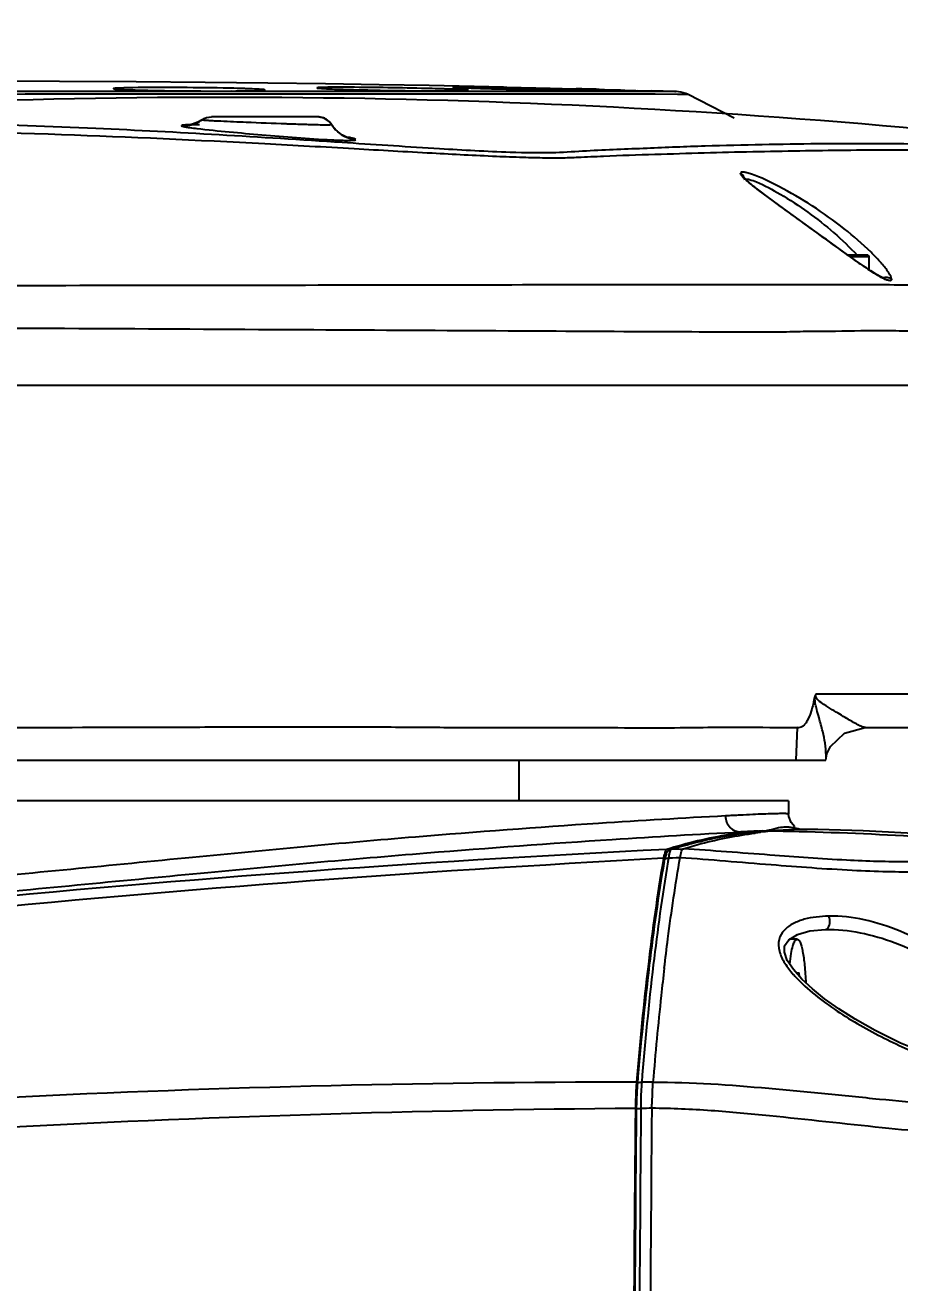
# Model space of a CAD drawing. Header units: millimetres. Extents: x 5828 to 6704, y 123 to 421.
# Drawn here: x 6607.26 to 6610.84, y 236.09 to 241.24 of the extents above; entities that cross this region are included whole.
import ezdxf

# ---------------------------------------------------------------- set-up
doc = ezdxf.new("R2010")
doc.units = ezdxf.units.MM
for name, color, linetype in [('外形图', 7, 'Continuous'), ('尺寸标注', 7, 'Continuous'), ('运动范围', 7, 'Continuous')]:
    doc.layers.add(name, color=color, linetype=linetype)
doc.styles.add('微软雅黑', font='msyh.ttc', dxfattribs={"height": 1.5})
doc.dimstyles.new('尺寸标注_1_15比例', dxfattribs={"dimtxt": 1.5, "dimasz": 1.25, "dimexe": 0.5, "dimexo": 0.4, "dimgap": 0.5, "dimtad": 1, "dimdec": 1, "dimlfac": 15, "dimdsep": 46, "dimtxsty": '微软雅黑', "dimcen": 0.09, "dimadec": 0, "dimazin": 0, "dimtp": 0.01, "dimtm": 0.01, "dimtfac": 1, "dimtdec": 1, "dimtofl": 0, "dimtmove": 0, "dimatfit": 3, "dimfxl": 1, "dimtolj": 1, "dimarcsym": 0})

# ---------------------------------------------------------------- blocks, each defined once
blk = doc.blocks.new('*D964')
at = {"layer": 'Defpoints', "color": 0}
for p in [(6599.8696, 245.0776), (6642.7754, 240.6831), (6560.7519, 234.3658), (6606.9481, 234.3718), (6651.9644, 234.3658)]:
    blk.add_point(p, dxfattribs=at)
at = {"layer": '尺寸标注', "color": 0, "lineweight": -2}
blk.add_arc((6606.914, 234.3658), 12.8206, 15.57922, 174.41148, dxfattribs=at)
at = {"layer": '尺寸标注', "color": 0}
for points in [[(6619.0604, 237.7629), (6619.4668, 237.8551), (6619.5402, 236.59)], [(6593.9463, 235.6245), (6594.3625, 235.6042), (6594.0935, 234.3658)]]:
    blk.add_solid(points, dxfattribs=at)
at = {"layer": '尺寸标注', "color": 0, "insert": (6607.3758, 248.4579), "char_height": 1.5, "attachment_point": 5, "rotation": 358.1233, "style": '微软雅黑'}
blk.add_mtext('\\A1;-\\A1;170%%d', dxfattribs=at)

msp = doc.modelspace()

# ---------------------------------------------------------------- linework, layer by layer
at = {"layer": '外形图'}
for p, q in [((6608.4583, 240.9688), (6606.0645, 240.9688)), ((6607.3995, 241.0106), (6607.0485, 241.0114)), ((6607.8284, 240.973), (6607.8426, 240.9728)), ((6608.0236, 240.9713), (6608.0324, 240.9713)), ((6608.8713, 240.9688), (6608.2122, 240.9688)), ((6608.708, 240.9973), (6608.4876, 241.0006)), ((6608.6161, 240.9768), (6608.626, 240.9765)), ((6609.6148, 240.9689), (6608.8647, 240.9688)), ((6608.8652, 240.9723), (6608.8705, 240.9722)), ((6608.9123, 240.9816), (6608.9009, 240.9819)), ((6608.9477, 240.9717), (6608.9608, 240.9716)), ((6609.0639, 240.9841), (6609.072, 240.9838)), ((6609.2165, 240.9877), (6609.097, 240.9902)), ((6609.1828, 240.9861), (6609.1787, 240.9862)), ((6609.1821, 240.9803), (6609.2008, 240.9798)), ((6609.1999, 240.9858), (6609.1828, 240.9861)), ((6609.2048, 240.9879), (6609.2095, 240.9879)), ((6609.2165, 240.9877), (6609.2312, 240.9874)), ((6609.2165, 240.9877), (6609.2312, 240.9874)), ((6609.4226, 240.9746), (6609.4572, 240.9739)), ((6609.4578, 240.9798), (6609.438, 240.9803)), ((6609.4561, 240.9819), (6609.5148, 240.9804)), ((6609.4572, 240.9739), (6609.4703, 240.9737)), ((6609.5181, 240.9729), (6609.5412, 240.9726)), ((6609.6086, 240.978), (6609.6306, 240.9774)), ((6609.9216, 240.969), (6609.6148, 240.9689)), ((6609.6306, 240.9774), (6609.6537, 240.9768)), ((6609.6519, 240.9768), (6609.6961, 240.9757)), ((6609.6537, 240.9768), (6609.6961, 240.9757)), ((6609.6961, 240.9757), (6609.7135, 240.9752)), ((6609.7118, 240.9752), (6609.8058, 240.9726)), ((6609.7638, 240.9738), (6609.8222, 240.9722)), ((6609.9216, 240.969), (6609.8222, 240.9722)), ((6609.8222, 240.9722), (6609.8248, 240.9721)), ((6609.9185, 240.969), (6609.9216, 240.969)), ((6607.2586, 240.9579), (6606.811, 240.9574)), ((6607.7059, 240.9582), (6607.645, 240.9582)), ((6607.7343, 240.9583), (6607.7059, 240.9582)), ((6607.7954, 240.9583), (6607.7343, 240.9583)), ((6607.8311, 240.9583), (6607.7954, 240.9583)), ((6608.0354, 240.9584), (6607.8311, 240.9583)), ((6608.0702, 240.9585), (6608.0354, 240.9584)), ((6608.2421, 240.9585), (6608.0671, 240.9584)), ((6608.6613, 240.9586), (6608.2403, 240.9585)), ((6608.8714, 240.9586), (6608.5476, 240.9586)), ((6609.076, 240.9586), (6608.6613, 240.9586)), ((6608.9061, 240.9586), (6608.8714, 240.9586)), ((6609.4131, 240.9585), (6609.073, 240.9586)), ((6609.1905, 240.9586), (6609.076, 240.9586)), ((6609.6525, 240.9583), (6609.3782, 240.9585)), ((6609.524, 240.9584), (6609.426, 240.9585)), ((6609.838, 240.9579), (6609.6515, 240.9583)), ((6609.7203, 240.9582), (6609.6525, 240.9583)), ((6609.8253, 240.9579), (6609.7203, 240.9582)), ((6609.9475, 240.9574), (6609.838, 240.9579)), ((6609.9293, 240.9576), (6609.838, 240.9579)), ((6609.9475, 240.9574), (6609.9293, 240.9576)), ((6609.9728, 240.957), (6609.9475, 240.9574)), ((6609.9729, 240.9569), (6609.9475, 240.9574)), ((6610.1614, 240.8601), (6609.9728, 240.9569)), ((6608.4559, 240.8658), (6608.0215, 240.8658)), ((6607.9833, 240.8538), (6607.9833, 240.8537)), ((6608.3277, 240.8378), (6608.3306, 240.8377)), ((6608.5125, 240.8345), (6608.5124, 240.8346)), ((6608.5562, 240.7617), (6608.578, 240.7602)), ((6610.7081, 240.2991), (6610.6281, 240.2991)), ((6610.7148, 240.2925), (6610.6375, 240.2925)), ((6610.7148, 240.2391), (6610.7148, 240.2925)), ((6610.7777, 240.1776), (6610.7506, 240.1778)), ((6610.778, 240.1775), (6610.7509, 240.1777)), ((6610.7056, 239.7658), (6603.4036, 239.7658)), ((6610.4021, 239.7658), (6610.2192, 239.7658)), ((6610.7056, 239.7658), (6610.5493, 239.7658)), ((6611.5277, 238.5018), (6610.4958, 238.5018)), ((6610.8305, 238.5017), (6610.4958, 238.5018)), ((6610.4159, 238.2325), (6610.4204, 238.3654)), ((6610.6972, 238.3658), (6611.3989, 238.3658)), ((6610.5372, 238.2325), (6610.5375, 238.2397)), ((6606.2181, 238.2325), (6610.5373, 238.2325)), ((6609.2814, 238.0658), (6609.2814, 238.2325)), ((6610.3832, 238.0658), (6603.513, 238.0658)), ((6610.3832, 238.0658), (6610.3841, 238.0109)), ((6610.2451, 237.9376), (6610.2665, 237.9403)), ((6610.2451, 237.9382), (6610.2665, 237.9403)), ((6610.2653, 237.9402), (6610.2665, 237.9403)), ((6610.2659, 237.9356), (6610.2671, 237.9358)), ((6610.2665, 237.9403), (6610.3627, 237.9462)), ((6610.3099, 237.9415), (6610.2665, 237.9403)), ((6610.2677, 237.9365), (6610.2689, 237.9367)), ((6610.2769, 237.9422), (6610.2919, 237.9432)), ((6610.3736, 237.946), (6610.3623, 237.9454)), ((6610.3627, 237.9462), (6610.3739, 237.9466)), ((6610.3739, 237.9457), (6610.3628, 237.9449)), ((6610.4525, 237.9483), (6610.4184, 237.9478)), ((6610.4375, 237.9482), (6610.4186, 237.9478)), ((6610.4527, 237.9484), (6610.4375, 237.9482)), ((6609.872, 237.8303), (6609.8705, 237.8213)), ((6609.8989, 237.8705), (6609.8855, 237.8663)), ((6609.8989, 237.87), (6609.8855, 237.8663)), ((6609.8918, 237.8183), (6609.894, 237.8314)), ((6609.894, 237.8316), (6609.9399, 237.8339)), ((6609.8999, 237.8663), (6609.905, 237.8672)), ((6609.905, 237.8672), (6609.9533, 237.8696)), ((6609.8742, 237.8171), (6609.8747, 237.8201)), ((6609.8743, 237.8169), (6609.8747, 237.8201)), ((6609.8913, 237.8152), (6609.8918, 237.8183)), ((6609.8914, 237.8143), (6609.8919, 237.8175)), ((6610.4191, 237.4991), (6610.3882, 237.4991)), ((6610.4156, 237.3611), (6610.4277, 237.3611)), ((6610.4291, 237.3458), (6610.4277, 237.3611)), ((6609.7646, 236.905), (6609.7648, 236.9066)), ((6609.7648, 236.9066), (6609.7648, 236.9066))]:
    msp.add_line(p, q, dxfattribs=at)
for points in [[(6608.4876, 241.0006), (6608.2519, 241.0038), (6607.9959, 241.0065), (6607.7132, 241.0089), (6607.3995, 241.0106)], [(6609.097, 240.9902), (6608.9125, 240.9937), (6608.708, 240.9973)], [(6609.9729, 240.9569), (6609.9635, 240.9609), (6609.9529, 240.9643), (6609.9427, 240.9667), (6609.9334, 240.9681), (6609.9256, 240.9688), (6609.9218, 240.969)], [(6608.5124, 240.8346), (6608.5042, 240.8451), (6608.4822, 240.8604), (6608.456, 240.8658)], [(6607.9833, 240.8538), (6607.966, 240.8436), (6607.9434, 240.835), (6607.9303, 240.8323), (6607.9276, 240.8319)], [(6608.5786, 240.7813), (6608.5806, 240.7809), (6608.5741, 240.7831), (6608.5578, 240.7908), (6608.5389, 240.804), (6608.5191, 240.8249), (6608.5124, 240.8346)], [(6610.5749, 240.3374), (6610.4666, 240.416), (6610.4026, 240.4624), (6610.3436, 240.5052), (6610.2972, 240.5392), (6610.2623, 240.5654), (6610.2371, 240.5851), (6610.2189, 240.6003), (6610.2072, 240.6113), (6610.2062, 240.6123)], [(6610.6584, 240.2776), (6610.6195, 240.3053), (6610.5749, 240.3374)], [(6610.7205, 240.2353), (6610.692, 240.2543), (6610.6584, 240.2776)], [(6610.7779, 240.2035), (6610.7785, 240.2035), (6610.7744, 240.2048), (6610.7622, 240.2105), (6610.744, 240.2206), (6610.7205, 240.2353)], [(6610.2192, 239.7658), (6610.0172, 239.7658), (6609.7581, 239.7658), (6609.4493, 239.7658)], [(6610.5412, 238.2574), (6610.5557, 238.2879), (6610.6137, 238.3427), (6610.6972, 238.3658)], [(6610.5375, 238.2391), (6610.5379, 238.2434), (6610.5412, 238.2574)], [(6610.4104, 237.9596), (6610.3945, 237.9768), (6610.385, 238.0014), (6610.3841, 238.0109)], [(6611.4762, 237.8854), (6611.2272, 237.9091), (6610.9482, 237.9294), (6610.69, 237.9423), (6610.5045, 237.9482)], [(6609.894, 237.8314), (6609.9093, 237.8323), (6609.9246, 237.8332), (6609.9399, 237.834)], [(6610.3848, 237.4971), (6610.421, 237.5189), (6610.4719, 237.5333), (6610.5352, 237.5392)], [(6610.4038, 237.3744), (6610.3789, 237.4124), (6610.367, 237.4454), (6610.3681, 237.4723), (6610.3848, 237.4971)], [(6611.1624, 236.9813), (6611.0773, 236.9922), (6610.9647, 237.0246), (6610.8424, 237.074), (6610.7386, 237.1251), (6610.6564, 237.1716), (6610.5898, 237.2138), (6610.5319, 237.2549), (6610.4815, 237.2952), (6610.4388, 237.3349), (6610.4038, 237.3744)], [(6609.7604, 236.8051), (6609.7538, 235.9276), (6609.75, 235.0991), (6609.7488, 234.3658)]]:
    msp.add_lwpolyline(points, dxfattribs=at)
for centre, radius, start, end in [((6607.9114, 247.8456), 6.873, 268.17108, 268.7416), ((6607.9506, 249.5499), 8.5778, 268.7295, 268.94251), ((6608.0023, 252.3107), 11.339, 268.93897, 269.12123), ((6608.0533, 255.7511), 14.7798, 269.18326, 269.8846), ((6608.0459, 251.8758), 10.9045, 269.92874, 270.30864), ((6607.8746, 231.0935), 9.8917, 88.70041, 88.87431), ((6608.0703, 247.2277), 6.2564, 270.31457, 270.89553), ((6608.5574, 233.5882), 7.3986, 89.77191, 90.20338), ((6608.7346, 246.6297), 5.654, 268.0666, 268.2812), ((6608.8617, 250.8872), 9.9134, 268.28504, 268.58062), ((6608.5077, 225.5703), 15.4166, 88.53839, 89.70595), ((6609.0399, 257.7451), 16.7737, 268.58581, 268.70497), ((6609.0507, 258.294), 17.3227, 268.71034, 269.3863), ((6609.0167, 255.0355), 14.0641, 269.40423, 269.52911), ((6608.9961, 252.4854), 11.5138, 269.52754, 269.75891), ((6608.6655, 231.964), 9.021, 88.1166, 88.43196), ((6608.6824, 232.4793), 8.5054, 87.97997, 88.11665), ((6609.4262, 250.7999), 9.8225, 267.93341, 268.23264), ((6609.6891, 259.0432), 18.07, 268.20556, 268.39234), ((6608.6694, 212.589), 28.4017, 88.44914, 88.92957), ((6609.9656, 268.3671), 27.3979, 268.40032, 268.86435), ((6609.0196, 225.7591), 15.227, 88.12531, 88.35098), ((6609.799, 259.0061), 18.0354, 268.95569, 269.10775), ((6608.3569, 196.3103), 44.6852, 88.39484, 88.51517), ((6608.0713, 209.5615), 31.3839, 84.75963, 94.67944), ((6608.456, 240.7992), 0.0666, 61.5743, 68.5455), ((6607.9069, 240.9634), 0.1337, 266.4282, 278.9156), ((6607.907, 240.9625), 0.1328, 278.9296, 282.1767), ((6607.9069, 240.9628), 0.1331, 282.1792, 288.8811), ((6607.907, 240.9626), 0.1329, 288.886, 294.2438), ((6607.9067, 240.9631), 0.1335, 294.247, 304.9775), ((6609.5987, 275.441), 34.6266, 267.62498, 267.89641), ((6608.8496, 255.1725), 14.3442, 267.92676, 268.21066), ((6608.4559, 240.7991), 0.0667, 46.9683, 61.5452), ((6608.4556, 240.7988), 0.0671, 32.1058, 46.9392), ((6608.6259, 240.9058), 0.134, 212.1334, 227.8008), ((6608.6409, 243.2698), 2.5015, 267.0542, 267.7793), ((6608.6249, 240.9047), 0.1326, 227.8169, 229.3804), ((6608.6254, 240.9055), 0.1334, 229.4158, 243.9025), ((6613.5991, 244.4429), 5.0992, 234.366, 234.8267), ((6610.7081, 240.2925), 0.00667, 0, 90), ((6612.4684, 242.8387), 3.1366, 234.8304, 235.3053), ((6612.0228, 242.1961), 2.3546, 235.3195, 235.5519), ((6610.2553, 238.2488), 0.2824, 358.1357, 0.8393), ((6611.0485, 221.3358), 16.6247, 92.71862, 92.96447), ((6610.3872, 236.4004), 1.5458, 94.0906, 95.2097), ((6610.5132, 236.0443), 1.9081, 97.3942, 98.0118), ((6610.4828, 236.2816), 1.6688, 95.9457, 97.3617), ((6610.4498, 236.4343), 1.5137, 93.313, 95.3033), ((6610.0901, 224.4443), 13.499, 88.84363, 89.06703), ((6610.0883, 224.3895), 13.5538, 84.40412, 88.84065), ((6610.4703, 236.0431), 1.9054, 91.5566, 92.9117), ((6612.9422, 175.5797), 62.3616, 92.809562, 98.506321), ((6613.5409, 169.3968), 68.5318, 93.068844, 98.238142), ((6621.4063, 236.018), 11.6113, 173.25804, 173.81913), ((6610.7784, 237.6837), 0.4987, 221.198, 222.3636), ((6610.8032, 237.7062), 0.5322, 222.3536, 222.6877), ((6623.512, 235.7995), 13.7283, 173.85872, 175.34466), ((6609.7678, 184.3447), 52.5694, 90.00662, 95.82318), ((6611.1022, 236.8055), 1.3448, 175.6687, 176.8414), ((6610.9848, 236.8141), 1.2271, 175.3175, 175.6575), ((6611.3228, 236.7936), 1.5657, 176.8528, 179.5494), ((6610.1393, 181.9003), 54.907, 90.399, 95.95214), ((6880.7099, 234.335), 270.9642, 179.477504, 179.993478), ((6901.5896, 234.2038), 291.8406, 179.489315, 179.968188), ((6879.8854, 234.3278), 270.117, 179.474323, 179.991944), ((6877.8262, 234.3168), 268.0135, 179.467676, 179.989527)]:
    msp.add_arc(centre, radius, start, end, dxfattribs=at)
for points, knots in [([(6607.654, 240.9837), (6607.6491, 240.9836), (6607.6407, 240.9832), (6607.6304, 240.9826), (6607.6238, 240.982), (6607.6213, 240.9815), (6607.6203, 240.9812), (6607.6203, 240.9809)], [0, 0, 0, 0, 0.429934, 0.741967, 0.931733, 0.98038, 1, 1, 1, 1]), ([(6607.6203, 240.9809), (6607.6203, 240.9804), (6607.6233, 240.9802), (6607.6269, 240.9793), (6607.6348, 240.9787), (6607.6405, 240.9783), (6607.6439, 240.9781)], [0, 0, 0, 0, 0.068874, 0.259144, 0.570646, 1, 1, 1, 1]), ([(6607.6439, 240.9781), (6607.6472, 240.9779), (6607.6632, 240.977), (6607.6792, 240.9765), (6607.692, 240.9761)], [0, 0, 0, 0, 0.202204, 1, 1, 1, 1]), ([(6607.6997, 240.9849), (6607.6954, 240.9848), (6607.6801, 240.9845), (6607.6649, 240.9841), (6607.654, 240.9837)], [0, 0, 0, 0, 0.285233, 1, 1, 1, 1]), ([(6608.069, 240.9834), (6608.0035, 240.9846), (6607.8804, 240.9859), (6607.7573, 240.9858), (6607.6997, 240.9849)], [0, 0, 0, 0, 0.53222, 1, 1, 1, 1]), ([(6608.1687, 240.9807), (6608.1635, 240.9809), (6608.1402, 240.9817), (6608.117, 240.9823), (6608.099, 240.9827)], [0, 0, 0, 0, 0.224262, 1, 1, 1, 1]), ([(6608.1681, 240.9721), (6608.1784, 240.9723), (6608.1928, 240.9726), (6608.2107, 240.9731), (6608.221, 240.9736), (6608.2289, 240.9741), (6608.2351, 240.9745), (6608.238, 240.9751), (6608.2403, 240.9753), (6608.2403, 240.9758)], [0, 0, 0, 0, 0.4261, 0.597816, 0.740097, 0.852023, 0.932817, 0.981916, 1, 1, 1, 1]), ([(6608.2167, 240.9785), (6608.2135, 240.9787), (6608.1975, 240.9796), (6608.1815, 240.9803), (6608.1687, 240.9807)], [0, 0, 0, 0, 0.202236, 1, 1, 1, 1]), ([(6608.2403, 240.9758), (6608.2403, 240.9763), (6608.2373, 240.9765), (6608.2337, 240.9774), (6608.2258, 240.9779), (6608.2201, 240.9783), (6608.2167, 240.9785)], [0, 0, 0, 0, 0.068686, 0.258813, 0.570365, 1, 1, 1, 1]), ([(6608.5311, 240.9867), (6608.52, 240.9867), (6608.5044, 240.9866), (6608.4851, 240.9863), (6608.4739, 240.986), (6608.4654, 240.9856), (6608.4586, 240.9854), (6608.4556, 240.9848), (6608.453, 240.9847), (6608.453, 240.9843)], [0, 0, 0, 0, 0.425765, 0.597672, 0.740306, 0.852568, 0.933482, 0.982563, 1, 1, 1, 1]), ([(6608.453, 240.9843), (6608.453, 240.9837), (6608.456, 240.9837), (6608.4596, 240.9828), (6608.4675, 240.9824), (6608.4775, 240.9817), (6608.4905, 240.981), (6608.5129, 240.98), (6608.531, 240.9793), (6608.5438, 240.9788)], [0, 0, 0, 0, 0.01759, 0.067002, 0.14843, 0.261185, 0.404267, 0.576512, 1, 1, 1, 1]), ([(6608.9608, 240.9716), (6608.9766, 240.9716), (6608.9988, 240.9716), (6609.0264, 240.9718), (6609.0424, 240.972), (6609.0552, 240.9724), (6609.0642, 240.9728), (6609.07, 240.9731), (6609.0721, 240.9735), (6609.073, 240.9737), (6609.073, 240.9739)], [0, 0, 0, 0, 0.420925, 0.59301, 0.736729, 0.850316, 0.932512, 0.982356, 0.995065, 1, 1, 1, 1]), ([(6609.073, 240.9739), (6609.073, 240.9745), (6609.07, 240.9745), (6609.0665, 240.9754), (6609.0586, 240.9758), (6609.0486, 240.9766), (6609.0355, 240.9773), (6609.0132, 240.9783), (6608.9951, 240.979), (6608.9822, 240.9794)], [0, 0, 0, 0, 0.017571, 0.067009, 0.14839, 0.261087, 0.404134, 0.576386, 1, 1, 1, 1]), ([(6609.0603, 240.9878), (6609.053, 240.9878), (6609.0427, 240.9879), (6609.0301, 240.9878), (6609.0229, 240.9878), (6609.0174, 240.9877), (6609.013, 240.9877), (6609.0111, 240.9873), (6609.0094, 240.9874), (6609.0094, 240.9872)], [0, 0, 0, 0, 0.430222, 0.602214, 0.744138, 0.855328, 0.935238, 0.983409, 1, 1, 1, 1]), ([(6609.0094, 240.9872), (6609.0094, 240.9868), (6609.0112, 240.987), (6609.0132, 240.9864), (6609.0179, 240.9863), (6609.0238, 240.9858), (6609.0316, 240.9855), (6609.0451, 240.9848), (6609.0561, 240.9844), (6609.0639, 240.9841)], [0, 0, 0, 0, 0.016718, 0.065116, 0.145182, 0.256487, 0.398551, 0.570555, 1, 1, 1, 1]), ([(6609.1787, 240.9862), (6609.1672, 240.9864), (6609.1277, 240.987), (6609.0882, 240.9876), (6609.0603, 240.9878)], [0, 0, 0, 0, 0.291687, 1, 1, 1, 1]), ([(6609.6294, 240.9727), (6609.6294, 240.9728), (6609.6285, 240.9729), (6609.6273, 240.9732), (6609.6249, 240.9733), (6609.6201, 240.9737), (6609.6116, 240.9742), (6609.599, 240.9749), (6609.583, 240.9756), (6609.5556, 240.9766), (6609.5334, 240.9774), (6609.5178, 240.9779)], [0, 0, 0, 0, 0.004504, 0.0171, 0.037914, 0.066926, 0.149146, 0.262845, 0.406644, 0.578781, 1, 1, 1, 1]), ([(6609.5412, 240.9726), (6609.5537, 240.9724), (6609.5713, 240.9722), (6609.593, 240.972), (6609.6056, 240.972), (6609.6155, 240.972), (6609.6221, 240.9721), (6609.6259, 240.9723), (6609.6278, 240.9723), (6609.6287, 240.9725), (6609.6294, 240.9725), (6609.6294, 240.9727)], [0, 0, 0, 0, 0.425006, 0.59721, 0.740246, 0.852912, 0.934111, 0.962688, 0.983183, 0.99557, 1, 1, 1, 1]), ([(6607.645, 240.9582), (6607.6131, 240.9582), (6607.4843, 240.9581), (6607.3555, 240.958), (6607.2586, 240.9579)], [0, 0, 0, 0, 0.247808, 1, 1, 1, 1]), ([(6606.4274, 240.8451), (6606.8011, 240.8452), (6607.5114, 240.8271), (6608.2203, 240.7836), (6608.5562, 240.7617)], [0, 0, 0, 0, 0.526117, 1, 1, 1, 1]), ([(6606.5218, 240.8126), (6606.8172, 240.8105), (6607.3901, 240.7976), (6608.0845, 240.7652), (6608.5899, 240.7368), (6608.9059, 240.7185), (6609.1361, 240.7064), (6609.2908, 240.7004), (6609.3824, 240.698), (6609.4576, 240.6977), (6609.537, 240.7008), (6609.6617, 240.7071), (6609.8342, 240.7123), (6610.0377, 240.719), (6610.2355, 240.7234), (6610.4279, 240.7269), (6610.6146, 240.7297), (6610.7957, 240.7311), (6610.9718, 240.7311), (6611.1154, 240.7288), (6611.2281, 240.7264), (6611.3107, 240.7237), (6611.3787, 240.7211), (6611.4327, 240.7193), (6611.4668, 240.7179), (6611.4941, 240.7166), (6611.5136, 240.7159), (6611.5311, 240.7154), (6611.5457, 240.7152), (6611.5555, 240.7155), (6611.5613, 240.7161), (6611.5638, 240.7167), (6611.5657, 240.7173), (6611.5661, 240.7198), (6611.5638, 240.7204), (6611.5626, 240.721)], [0, 0, 0, 0, 0.175379, 0.340201, 0.412747, 0.475982, 0.528145, 0.549642, 0.567859, 0.582575, 0.594271, 0.61506, 0.656694, 0.696757, 0.735988, 0.774153, 0.811033, 0.846843, 0.881682, 0.915604, 0.932139, 0.948607, 0.964665, 0.972521, 0.980738, 0.984876, 0.9888, 0.992322, 0.995259, 0.997428, 0.998177, 0.998701, 0.999016, 0.999208, 1, 1, 1, 1]), ([(6607.8985, 240.8299), (6607.8977, 240.8292), (6607.9023, 240.8271), (6607.906, 240.8265), (6607.9173, 240.8239), (6607.9354, 240.8215), (6607.9519, 240.8193), (6607.9614, 240.8181)], [0, 0, 0, 0, 0.051114, 0.125637, 0.234359, 0.553083, 1, 1, 1, 1]), ([(6607.9284, 240.8327), (6607.9244, 240.8326), (6607.9174, 240.8324), (6607.9083, 240.8319), (6607.9025, 240.8311), (6607.8993, 240.8306), (6607.8985, 240.8299)], [0, 0, 0, 0, 0.400433, 0.701268, 0.900888, 1, 1, 1, 1]), ([(6607.9726, 240.8325), (6607.9684, 240.8326), (6607.9537, 240.8328), (6607.9389, 240.8328), (6607.9284, 240.8327)], [0, 0, 0, 0, 0.287981, 1, 1, 1, 1]), ([(6607.9614, 240.8181), (6608.0498, 240.8075), (6608.2335, 240.7918), (6608.4172, 240.7765), (6608.5124, 240.7716)], [0, 0, 0, 0, 0.482913, 1, 1, 1, 1]), ([(6607.9833, 240.8537), (6607.9831, 240.8535), (6607.9849, 240.8533), (6607.9864, 240.853), (6607.9908, 240.8526), (6607.9988, 240.8519), (6608.0133, 240.851), (6608.0256, 240.8504), (6608.0328, 240.85)], [0, 0, 0, 0, 0.014499, 0.060975, 0.139821, 0.250751, 0.566423, 1, 1, 1, 1]), ([(6608.0328, 240.85), (6608.0417, 240.8496), (6608.0853, 240.8475), (6608.129, 240.8456), (6608.1638, 240.8442)], [0, 0, 0, 0, 0.203278, 1, 1, 1, 1]), ([(6608.4017, 240.8353), (6608.4123, 240.8349), (6608.4449, 240.834), (6608.4774, 240.8331), (6608.4993, 240.8334)], [0, 0, 0, 0, 0.32847, 1, 1, 1, 1]), ([(6608.4993, 240.8334), (6608.5012, 240.8335), (6608.5044, 240.8336), (6608.5087, 240.8337), (6608.5108, 240.834), (6608.5124, 240.8342), (6608.5125, 240.8345)], [0, 0, 0, 0, 0.430328, 0.740578, 0.929682, 1, 1, 1, 1]), ([(6608.544, 240.7702), (6608.5539, 240.7698), (6608.5705, 240.7692), (6608.5939, 240.7693), (6608.6037, 240.7699), (6608.6127, 240.7713), (6608.6124, 240.7727)], [0, 0, 0, 0, 0.433047, 0.747532, 0.935992, 1, 1, 1, 1]), ([(6608.578, 240.7602), (6608.7038, 240.752), (6608.9258, 240.7374), (6609.21, 240.7211), (6609.4108, 240.7175), (6609.5563, 240.7274), (6609.681, 240.7328), (6609.8429, 240.7397), (6610.0412, 240.7475), (6610.2742, 240.7531), (6610.5726, 240.7577), (6610.7931, 240.7571), (6610.9379, 240.7549)], [0, 0, 0, 0, 0.160173, 0.282656, 0.361519, 0.415051, 0.467895, 0.520012, 0.620849, 0.719989, 0.816057, 1, 1, 1, 1]), ([(6608.6124, 240.7727), (6608.6121, 240.7736), (6608.6087, 240.775), (6608.603, 240.777), (6608.593, 240.7793), (6608.5853, 240.7809), (6608.5808, 240.7817)], [0, 0, 0, 0, 0.088701, 0.283105, 0.587191, 1, 1, 1, 1]), ([(6610.2328, 240.6307), (6610.2263, 240.6329), (6610.2152, 240.6363), (6610.202, 240.6394), (6610.1943, 240.6395), (6610.1897, 240.639), (6610.1874, 240.6363), (6610.1874, 240.6347)], [0, 0, 0, 0, 0.421379, 0.721678, 0.825085, 0.900242, 1, 1, 1, 1]), ([(6610.246, 240.5773), (6610.2378, 240.5837), (6610.2234, 240.5953), (6610.2047, 240.6114), (6610.1931, 240.6235), (6610.1875, 240.6315), (6610.1874, 240.6347)], [0, 0, 0, 0, 0.375528, 0.673706, 0.883121, 1, 1, 1, 1]), ([(6610.208, 240.6105), (6610.2132, 240.6121), (6610.2291, 240.608), (6610.2432, 240.6032), (6610.2524, 240.5994)], [0, 0, 0, 0, 0.350282, 1, 1, 1, 1]), ([(6610.7217, 240.3113), (6610.6872, 240.3453), (6610.6096, 240.4122), (6610.4833, 240.5025), (6610.356, 240.5769), (6610.2713, 240.6174), (6610.2328, 240.6307)], [0, 0, 0, 0, 0.247283, 0.522524, 0.791878, 1, 1, 1, 1]), ([(6610.6283, 240.2985), (6610.5602, 240.3473), (6610.4601, 240.4205), (6610.3323, 240.5129), (6610.2727, 240.5566), (6610.246, 240.5773)], [0, 0, 0, 0, 0.531558, 0.785763, 1, 1, 1, 1]), ([(6610.2524, 240.5994), (6610.286, 240.5856), (6610.3583, 240.5465), (6610.5011, 240.4524), (6610.6043, 240.3642), (6610.6651, 240.299)], [0, 0, 0, 0, 0.212613, 0.478741, 1, 1, 1, 1]), ([(6610.7692, 240.2606), (6610.7658, 240.2646), (6610.7506, 240.2821), (6610.7344, 240.2988), (6610.7217, 240.3113)], [0, 0, 0, 0, 0.229195, 1, 1, 1, 1]), ([(6610.7253, 240.2314), (6610.7226, 240.2332), (6610.711, 240.2408), (6610.6996, 240.2485), (6610.6909, 240.2544)], [0, 0, 0, 0, 0.238195, 1, 1, 1, 1]), ([(6610.8058, 240.2015), (6610.805, 240.2099), (6610.793, 240.2312), (6610.7788, 240.2492), (6610.7692, 240.2606)], [0, 0, 0, 0, 0.364484, 1, 1, 1, 1]), ([(6610.7682, 240.2059), (6610.765, 240.2075), (6610.7504, 240.2155), (6610.7363, 240.2244), (6610.7253, 240.2314)], [0, 0, 0, 0, 0.217768, 1, 1, 1, 1]), ([(6610.8057, 240.2014), (6610.8057, 240.1995), (6610.8036, 240.1946), (6610.794, 240.1949), (6610.7826, 240.1988), (6610.7735, 240.2031), (6610.7682, 240.2059)], [0, 0, 0, 0, 0.13488, 0.303829, 0.589898, 1, 1, 1, 1]), ([(6610.7509, 240.1777), (6610.6148, 240.179), (6610.3819, 240.1778), (6609.9818, 240.1782), (6609.49, 240.1777), (6608.8219, 240.1763), (6607.7173, 240.1751), (6606.8405, 240.1733), (6606.2367, 240.1736)], [0, 0, 0, 0, 0.090443, 0.154773, 0.265875, 0.417293, 0.598759, 1, 1, 1, 1]), ([(6611.9523, 240.1771), (6611.8591, 240.1773), (6611.6691, 240.1764), (6611.3797, 240.1771), (6611.1329, 240.1779), (6610.9314, 240.1763), (6610.8294, 240.177), (6610.778, 240.1775)], [0, 0, 0, 0, 0.23817, 0.4853, 0.739408, 0.868755, 1, 1, 1, 1]), ([(6606.5937, 240.0036), (6606.9084, 240.0022), (6607.5238, 239.9998), (6608.4043, 239.9944), (6609.181, 239.9907), (6609.7373, 239.9872), (6610.0614, 239.9859), (6610.2028, 239.9855), (6610.2869, 239.9851), (6610.3569, 239.9854), (6610.4166, 239.9872), (6610.4708, 239.988), (6610.5758, 239.9876), (6610.6977, 239.9923), (6610.8364, 239.99), (6610.973, 239.99), (6611.1417, 239.9918), (6611.3415, 239.9929), (6611.5379, 239.993), (6611.7307, 239.9936), (6611.9197, 239.9947), (6612.0747, 239.9933), (6612.1968, 239.9917), (6612.3161, 239.9915), (6612.4051, 239.9903), (6612.464, 239.9875)], [0, 0, 0, 0, 0.160828, 0.314473, 0.450009, 0.557735, 0.598761, 0.615657, 0.62997, 0.641739, 0.65146, 0.660475, 0.669442, 0.705111, 0.722783, 0.740303, 0.77493, 0.808986, 0.84245, 0.875294, 0.907495, 0.939028, 0.954528, 0.969888, 1, 1, 1, 1]), ([(6612.5091, 239.7644), (6612.369, 239.765), (6611.7678, 239.7666), (6611.1666, 239.7657), (6610.7056, 239.7658)], [0, 0, 0, 0, 0.233059, 1, 1, 1, 1]), ([(6610.4932, 238.4994), (6610.4933, 238.4979), (6610.4917, 238.495), (6610.4912, 238.4919), (6610.4908, 238.4904)], [0, 0, 0, 0, 0.488275, 1, 1, 1, 1]), ([(6610.4958, 238.5018), (6610.4959, 238.5009), (6610.4952, 238.499), (6610.4937, 238.4994), (6610.4932, 238.4994)], [0, 0, 0, 0, 0.660344, 1, 1, 1, 1]), ([(6610.6989, 238.3658), (6610.6942, 238.3658), (6610.6832, 238.3692), (6610.6576, 238.3817), (6610.6279, 238.3997), (6610.5934, 238.4204), (6610.5618, 238.4393), (6610.5272, 238.461), (6610.4952, 238.4819), (6610.4944, 238.4994)], [0, 0, 0, 0, 0.056976, 0.135188, 0.346826, 0.477394, 0.624142, 0.787178, 1, 1, 1, 1]), ([(6610.4908, 238.4904), (6610.4872, 238.4711), (6610.4794, 238.4377), (6610.4653, 238.4001), (6610.4518, 238.3793), (6610.4418, 238.3695), (6610.4307, 238.3643), (6610.423, 238.3646), (6610.4195, 238.3654)], [0, 0, 0, 0, 0.379389, 0.662915, 0.769951, 0.856956, 0.930061, 1, 1, 1, 1]), ([(6610.5376, 238.253), (6610.5372, 238.2853), (6610.5283, 238.337), (6610.511, 238.3981), (6610.5004, 238.435), (6610.4936, 238.4632), (6610.4922, 238.4805), (6610.4918, 238.4908)], [0, 0, 0, 0, 0.399106, 0.64171, 0.785575, 0.873432, 1, 1, 1, 1]), ([(6606.2172, 238.3658), (6606.4437, 238.3658), (6606.8975, 238.3657), (6607.4626, 238.3662), (6607.9096, 238.3674), (6608.2338, 238.3688), (6608.5464, 238.3694), (6608.8443, 238.3671), (6609.1249, 238.3653), (6609.3855, 238.3665), (6609.6237, 238.3657), (6609.8373, 238.3637), (6610.0245, 238.3663), (6610.2159, 238.3684), (6610.3447, 238.3649), (6610.4204, 238.3654)], [0, 0, 0, 0, 0.16167, 0.323897, 0.403346, 0.480709, 0.555291, 0.626407, 0.693374, 0.755564, 0.8124, 0.863367, 0.908052, 0.945982, 1, 1, 1, 1]), ([(6610.1253, 238.0037), (6609.9522, 237.9946), (6609.5291, 237.9692), (6608.8017, 237.9154), (6607.9154, 237.8325), (6606.9463, 237.7343), (6606.1225, 237.6651), (6605.4838, 237.6288), (6605.0452, 237.6117), (6604.6479, 237.6029), (6604.3007, 237.5974), (6604.0462, 237.592), (6603.8731, 237.5838), (6603.7974, 237.5771), (6603.7625, 237.5724)], [0, 0, 0, 0, 0.081538, 0.199294, 0.342976, 0.500142, 0.657333, 0.731671, 0.80097, 0.863711, 0.918536, 0.964268, 0.983427, 1, 1, 1, 1]), ([(6610.3841, 238.0113), (6610.3841, 238.0117), (6610.3823, 238.0123), (6610.3795, 238.0126), (6610.3741, 238.013), (6610.3671, 238.0131), (6610.3578, 238.0131), (6610.3415, 238.013), (6610.3161, 238.0123), (6610.2795, 238.0111), (6610.2351, 238.0092), (6610.1828, 238.0067), (6610.1453, 238.0048), (6610.1253, 238.0037)], [0, 0, 0, 0, 0.004907, 0.016979, 0.036794, 0.064434, 0.099914, 0.143233, 0.253289, 0.394362, 0.566176, 0.768257, 1, 1, 1, 1]), ([(6610.1253, 238.0037), (6610.1255, 237.995), (6610.1291, 237.9778), (6610.1432, 237.9559), (6610.1641, 237.9413), (6610.1807, 237.9381), (6610.1887, 237.9382)], [0, 0, 0, 0, 0.258781, 0.512636, 0.759163, 1, 1, 1, 1]), ([(6603.7181, 237.5086), (6603.7542, 237.513), (6603.8324, 237.5189), (6603.958, 237.525), (6604.0997, 237.5293), (6604.319, 237.5337), (6604.627, 237.5384), (6605.0325, 237.5477), (6605.479, 237.565), (6606.1281, 237.6016), (6606.9644, 237.6707), (6607.9478, 237.7682), (6608.8467, 237.8505), (6609.5843, 237.9039), (6610.0132, 237.9292), (6610.1887, 237.9382)], [0, 0, 0, 0, 0.016849, 0.036244, 0.058136, 0.082433, 0.137671, 0.200597, 0.269996, 0.344307, 0.50123, 0.658029, 0.801318, 0.918686, 1, 1, 1, 1]), ([(6610.2468, 237.9398), (6610.2177, 237.9371), (6610.1001, 237.9233), (6609.9841, 237.8968), (6609.8989, 237.8705)], [0, 0, 0, 0, 0.246713, 1, 1, 1, 1]), ([(6609.8999, 237.8663), (6609.9284, 237.8753), (6610.0415, 237.9079), (6610.1578, 237.9293), (6610.2451, 237.9383)], [0, 0, 0, 0, 0.254182, 1, 1, 1, 1]), ([(6609.905, 237.8672), (6609.9331, 237.8761), (6610.0446, 237.9081), (6610.1592, 237.9293), (6610.2451, 237.9382)], [0, 0, 0, 0, 0.254754, 1, 1, 1, 1]), ([(6609.9533, 237.8696), (6609.9775, 237.877), (6610.0741, 237.9046), (6610.173, 237.9233), (6610.2473, 237.9338)], [0, 0, 0, 0, 0.25212, 1, 1, 1, 1]), ([(6610.3435, 237.9543), (6610.3305, 237.9514), (6610.3137, 237.946), (6610.2963, 237.9435), (6610.2919, 237.9432)], [0, 0, 0, 0, 0.753648, 1, 1, 1, 1]), ([(6610.5045, 237.9483), (6610.5002, 237.9484), (6610.483, 237.9486), (6610.4657, 237.9486), (6610.4527, 237.9484)], [0, 0, 0, 0, 0.246852, 1, 1, 1, 1]), ([(6611.4093, 237.8786), (6611.4082, 237.8784), (6611.4059, 237.8777), (6611.4005, 237.8767), (6611.3927, 237.875), (6611.382, 237.8728), (6611.3643, 237.8691), (6611.3379, 237.8637), (6611.3006, 237.8565), (6611.2554, 237.8484), (6611.1762, 237.8358), (6611.0483, 237.8213), (6610.8537, 237.8131), (6610.601, 237.8217), (6610.2944, 237.8445), (6610.0716, 237.8614), (6609.9533, 237.8696)], [0, 0, 0, 0, 0.002308, 0.004966, 0.011214, 0.018699, 0.027374, 0.048274, 0.074081, 0.10527, 0.142497, 0.238626, 0.369131, 0.541717, 0.756825, 1, 1, 1, 1]), ([(6609.876, 237.8488), (6609.8756, 237.8475), (6609.874, 237.8413), (6609.8728, 237.8351), (6609.872, 237.8303)], [0, 0, 0, 0, 0.222, 1, 1, 1, 1]), ([(6609.8747, 237.8201), (6609.875, 237.8216), (6609.876, 237.8273), (6609.8773, 237.833), (6609.8784, 237.8371)], [0, 0, 0, 0, 0.267194, 1, 1, 1, 1]), ([(6609.8753, 237.3811), (6609.88, 237.4212), (6609.8988, 237.5725), (6609.921, 237.7235), (6609.94, 237.834)], [0, 0, 0, 0, 0.264481, 1, 1, 1, 1]), ([(6609.8862, 237.8473), (6609.885, 237.8469), (6609.8825, 237.8443), (6609.8785, 237.8353), (6609.8766, 237.8268), (6609.8754, 237.8203)], [0, 0, 0, 0, 0.128379, 0.334093, 1, 1, 1, 1]), ([(6609.8855, 237.8663), (6609.8832, 237.8656), (6609.8791, 237.8592), (6609.8772, 237.853), (6609.876, 237.8488)], [0, 0, 0, 0, 0.353846, 1, 1, 1, 1]), ([(6609.876, 237.8236), (6609.8765, 237.8244), (6609.879, 237.8279), (6609.8831, 237.8299), (6609.8863, 237.8307)], [0, 0, 0, 0, 0.230937, 1, 1, 1, 1]), ([(6609.8784, 237.8371), (6609.879, 237.8392), (6609.8813, 237.8471), (6609.8849, 237.8549), (6609.8891, 237.8594)], [0, 0, 0, 0, 0.258303, 1, 1, 1, 1]), ([(6609.8891, 237.8594), (6609.8898, 237.8601), (6609.8929, 237.8631), (6609.8967, 237.8653), (6609.8999, 237.8663)], [0, 0, 0, 0, 0.228472, 1, 1, 1, 1]), ([(6609.894, 237.8314), (6609.8942, 237.8332), (6609.8952, 237.8396), (6609.8963, 237.8459), (6609.8973, 237.8505)], [0, 0, 0, 0, 0.279037, 1, 1, 1, 1]), ([(6609.8973, 237.8505), (6609.8976, 237.8516), (6609.8986, 237.8556), (6609.8998, 237.8595), (6609.9009, 237.8621)], [0, 0, 0, 0, 0.295412, 1, 1, 1, 1]), ([(6609.9026, 237.8651), (6609.9028, 237.8654), (6609.9034, 237.8662), (6609.9043, 237.867), (6609.905, 237.8672)], [0, 0, 0, 0, 0.300266, 1, 1, 1, 1]), ([(6609.9399, 237.834), (6609.9418, 237.8425), (6609.9443, 237.8537), (6609.9487, 237.8657), (6609.9518, 237.8692), (6609.9533, 237.8696)], [0, 0, 0, 0, 0.673012, 0.874922, 1, 1, 1, 1]), ([(6609.9399, 237.834), (6610.0642, 237.825), (6610.2991, 237.8049), (6610.582, 237.7839), (6610.7828, 237.7755), (6610.9411, 237.7748), (6611.1017, 237.7828), (6611.2544, 237.8011), (6611.3613, 237.8211), (6611.4316, 237.8374), (6611.4676, 237.8459), (6611.4809, 237.8487)], [0, 0, 0, 0, 0.241371, 0.456544, 0.549339, 0.630653, 0.76303, 0.860376, 0.928346, 0.973541, 1, 1, 1, 1]), ([(6609.8705, 237.8213), (6609.8467, 237.6806), (6609.8047, 237.3788), (6609.775, 237.0756), (6609.7618, 236.9143)], [0, 0, 0, 0, 0.468554, 1, 1, 1, 1]), ([(6609.7647, 236.9066), (6609.778, 237.0686), (6609.8079, 237.373), (6609.8502, 237.6759), (6609.8742, 237.8171)], [0, 0, 0, 0, 0.531754, 1, 1, 1, 1]), ([(6609.8747, 237.8168), (6609.8507, 237.6758), (6609.8083, 237.373), (6609.7784, 237.0687), (6609.7651, 236.9066)], [0, 0, 0, 0, 0.467923, 1, 1, 1, 1]), ([(6609.7842, 236.9142), (6609.7971, 237.0744), (6609.8264, 237.3755), (6609.868, 237.6753), (6609.8913, 237.8152)], [0, 0, 0, 0, 0.531178, 1, 1, 1, 1]), ([(6610.5488, 237.5936), (6610.5318, 237.5929), (6610.498, 237.591), (6610.4489, 237.582), (6610.4038, 237.5652), (6610.365, 237.5392), (6610.3403, 237.4977), (6610.344, 237.447), (6610.3677, 237.3991), (6610.3905, 237.3697), (6610.4032, 237.3552)], [0, 0, 0, 0, 0.128812, 0.254383, 0.375019, 0.489804, 0.600979, 0.720383, 0.855132, 1, 1, 1, 1]), ([(6610.5359, 237.5392), (6610.5442, 237.5394), (6610.5528, 237.5567), (6610.5536, 237.5757), (6610.5514, 237.588), (6610.5488, 237.5936)], [0, 0, 0, 0, 0.409975, 0.693817, 1, 1, 1, 1]), ([(6611.181, 236.966), (6611.1914, 236.9662), (6611.2115, 236.9671), (6611.2487, 236.9725), (6611.2828, 236.988), (6611.3045, 237.0159), (6611.3131, 237.042), (6611.314, 237.0718), (6611.3055, 237.1165), (6611.2798, 237.1741), (6611.2351, 237.2398), (6611.1804, 237.3023), (6611.1192, 237.3598), (6611.0535, 237.4118), (6610.9629, 237.4728), (6610.8448, 237.5345), (6610.698, 237.582), (6610.5976, 237.5949), (6610.5488, 237.5936)], [0, 0, 0, 0, 0.026435, 0.05138, 0.095875, 0.117225, 0.139719, 0.164654, 0.192486, 0.255159, 0.323694, 0.3947, 0.46635, 0.537648, 0.60804, 0.744815, 0.875593, 1, 1, 1, 1]), ([(6610.5359, 237.5392), (6610.5833, 237.5399), (6610.6805, 237.5294), (6610.8234, 237.4874), (6610.939, 237.4333), (6611.0282, 237.3794), (6611.0929, 237.3336), (6611.1535, 237.2829), (6611.2082, 237.2277), (6611.2535, 237.1693), (6611.2807, 237.1176), (6611.2904, 237.077), (6611.2905, 237.0498), (6611.2828, 237.0259), (6611.2674, 237.0072), (6611.2463, 236.9941), (6611.2115, 236.9828), (6611.1829, 236.981), (6611.1633, 236.9813)], [0, 0, 0, 0, 0.12738, 0.260518, 0.398594, 0.46914, 0.540228, 0.611291, 0.681349, 0.748564, 0.80951, 0.836284, 0.86012, 0.881643, 0.902397, 0.924026, 0.947441, 1, 1, 1, 1]), ([(6610.389, 237.3978), (6610.3905, 237.412), (6610.3939, 237.437), (6610.3997, 237.4657), (6610.4056, 237.4832), (6610.41, 237.4927), (6610.4154, 237.4991), (6610.4191, 237.4991)], [0, 0, 0, 0, 0.393717, 0.697304, 0.810757, 0.897679, 1, 1, 1, 1]), ([(6610.4191, 237.4991), (6610.4214, 237.4991), (6610.4269, 237.4951), (6610.432, 237.4848), (6610.4374, 237.469), (6610.4422, 237.4477), (6610.4465, 237.4215), (6610.4515, 237.3788), (6610.4537, 237.3447), (6610.4546, 237.321)], [0, 0, 0, 0, 0.036905, 0.097491, 0.187113, 0.305285, 0.449572, 0.616455, 1, 1, 1, 1]), ([(6610.412, 237.3453), (6610.4369, 237.3184), (6610.4922, 237.269), (6610.6123, 237.1824), (6610.7409, 237.1092), (6610.8728, 237.0473), (6610.9997, 236.9987), (6611.0973, 236.9713), (6611.1617, 236.9669)], [0, 0, 0, 0, 0.129027, 0.260128, 0.521, 0.648659, 0.772603, 1, 1, 1, 1]), ([(6609.8289, 236.9137), (6609.987, 236.9145), (6610.2221, 236.8969), (6610.5306, 236.8676), (6610.7528, 236.8448), (6610.965, 236.825), (6611.1637, 236.8118), (6611.3454, 236.8098), (6611.5072, 236.8174), (6611.6481, 236.8309), (6611.7681, 236.8499), (6611.8681, 236.8731), (6611.988, 236.9111), (6612.0721, 236.9486), (6612.1289, 236.9769)], [0, 0, 0, 0, 0.203733, 0.303012, 0.399358, 0.491463, 0.57758, 0.655835, 0.725405, 0.786086, 0.838079, 0.881876, 0.91817, 1, 1, 1, 1]), ([(6609.7604, 236.8051), (6609.7604, 236.8137), (6609.761, 236.8471), (6609.7626, 236.8804), (6609.7646, 236.905)], [0, 0, 0, 0, 0.258826, 1, 1, 1, 1]), ([(6609.765, 236.9049), (6609.7643, 236.897), (6609.7619, 236.8637), (6609.7609, 236.8304), (6609.7606, 236.8049)], [0, 0, 0, 0, 0.237855, 1, 1, 1, 1]), ([(6609.7651, 236.908), (6609.7654, 236.9087), (6609.7681, 236.912), (6609.7725, 236.9132), (6609.7758, 236.9137)], [0, 0, 0, 0, 0.189795, 1, 1, 1, 1]), ([(6609.7799, 236.8061), (6609.78, 236.8154), (6609.7805, 236.8515), (6609.7822, 236.8875), (6609.7842, 236.9141)], [0, 0, 0, 0, 0.259385, 1, 1, 1, 1]), ([(6609.8243, 236.8068), (6609.8247, 236.8161), (6609.8263, 236.8517), (6609.8277, 236.8873), (6609.8289, 236.9137)], [0, 0, 0, 0, 0.259295, 1, 1, 1, 1]), ([(6612.1543, 236.8861), (6612.1469, 236.8801), (6612.1279, 236.8666), (6612.0926, 236.8449), (6612.0442, 236.8187), (6611.9489, 236.7762), (6611.8258, 236.7416), (6611.6761, 236.7165), (6611.533, 236.7012), (6611.3683, 236.6929), (6611.1103, 236.6944), (6610.7537, 236.7267), (6610.3805, 236.7697), (6610.0661, 236.7987), (6609.9052, 236.8064), (6609.8243, 236.8068)], [0, 0, 0, 0, 0.012126, 0.029414, 0.052463, 0.081745, 0.161383, 0.213257, 0.2739, 0.343511, 0.421915, 0.600325, 0.796245, 0.897584, 1, 1, 1, 1]), ([(6609.7604, 236.8051), (6609.7604, 236.8051), (6609.7604, 236.8052), (6609.7605, 236.8052), (6609.7605, 236.8052)], [0, 0, 0, 0, 0.406015, 1, 1, 1, 1]), ([(6609.7605, 236.8052), (6609.7611, 236.8056), (6609.7631, 236.8056), (6609.767, 236.806), (6609.7728, 236.806), (6609.7773, 236.8061), (6609.7799, 236.8061)], [0, 0, 0, 0, 0.103818, 0.305185, 0.601043, 1, 1, 1, 1])]:
    msp.add_open_spline(points, degree=3, knots=knots, dxfattribs=at)
for points in [[(6607.9833, 240.8537), (6607.9942, 240.8614), (6608.0081, 240.8658), (6608.0215, 240.8658)], [(6608.4803, 240.8612), (6608.4726, 240.8642), (6608.4642, 240.8658), (6608.4559, 240.8658)], [(6608.5667, 240.7856), (6608.5809, 240.7787), (6608.5966, 240.7742), (6608.6124, 240.7727)], [(6610.1966, 240.6273), (6610.194, 240.6303), (6610.1908, 240.6328), (6610.1874, 240.6347)], [(6610.2047, 240.6062), (6610.2046, 240.6138), (6610.2016, 240.6217), (6610.1966, 240.6273)], [(6610.7711, 240.2069), (6610.7762, 240.2089), (6610.7818, 240.2098), (6610.7872, 240.2092)], [(6610.7872, 240.2092), (6610.7939, 240.2086), (6610.8006, 240.2057), (6610.8057, 240.2014)], [(6610.3724, 237.958), (6610.3627, 237.9578), (6610.353, 237.9564), (6610.3435, 237.9543)], [(6610.4015, 237.9552), (6610.3919, 237.957), (6610.3821, 237.9581), (6610.3724, 237.958)], [(6610.4192, 237.9514), (6610.4133, 237.9528), (6610.4074, 237.9541), (6610.4015, 237.9552)], [(6610.4367, 237.9478), (6610.4308, 237.9488), (6610.425, 237.9501), (6610.4192, 237.9514)], [(6609.8747, 237.8201), (6609.875, 237.8213), (6609.8754, 237.8225), (6609.876, 237.8236)], [(6609.8863, 237.8307), (6609.8888, 237.8314), (6609.8914, 237.8316), (6609.894, 237.8314)], [(6609.9009, 237.8621), (6609.9014, 237.8631), (6609.9019, 237.8642), (6609.9026, 237.8651)], [(6609.7648, 236.9066), (6609.7648, 236.9071), (6609.7649, 236.9076), (6609.7651, 236.908)], [(6609.7758, 236.9137), (6609.7786, 236.9142), (6609.7814, 236.9143), (6609.7842, 236.9141)], [(6609.8289, 236.9137), (6609.814, 236.9141), (6609.7991, 236.9137), (6609.7842, 236.9141)], [(6609.8243, 236.8068), (6609.8095, 236.8067), (6609.7947, 236.8062), (6609.7799, 236.8061)]]:
    msp.add_open_spline(points, degree=3, dxfattribs=at)
at = {"layer": '运动范围', "color": 0}
msp.add_arc((6606.9481, 234.3658), 36.38, 10, 350, dxfattribs=at)

# ---------------------------------------------------------------- dimensions: what is measured, and where the dimension line sits
at = {"layer": '尺寸标注'}
dim = msp.add_angular_dim_2l(base=(6599.8696, 245.0776), line1=((6560.7519, 234.3658), (6651.9644, 234.3658)), line2=((6642.7754, 240.6831), (6606.9481, 234.3718)), text='\\A1;-<>', dimstyle='尺寸标注_1_15比例', override={"dimtxsty": '微软雅黑'}, dxfattribs=at)
dim.commit()
dim.dimension.update_dxf_attribs({"geometry": '*D964', "text_midpoint": (6607.3339, 247.1795), "dimtype": 162})

doc.saveas('drawing.dxf')
